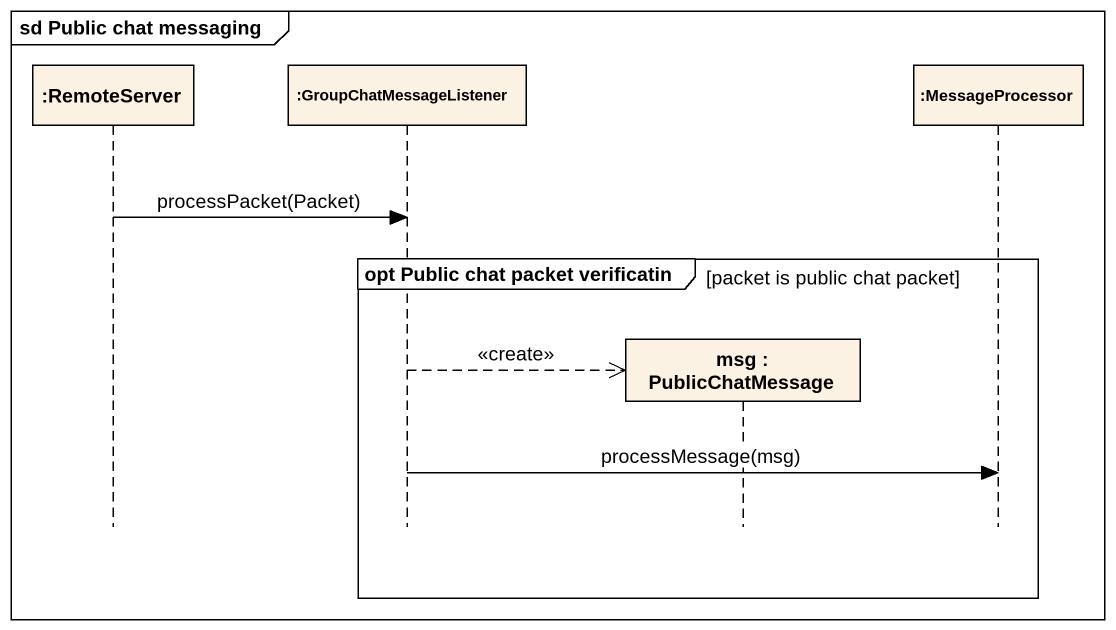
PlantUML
@startuml
mainframe sd Public chat messaging
hide footbox
participant ":RemoteServer" as RemoteServer
participant ":GroupChatMessageListener" as GroupChatMessageListener
participant "msg : PublicChatMessage" as msg
participant ":MessageProcessor" as MessageProcessor

RemoteServer -> GroupChatMessageListener : processPacket(Packet)
group opt Public chat packet verificatin [packet is public chat packet]
  GroupChatMessageListener -->> msg ** : <<create>>
  GroupChatMessageListener -> MessageProcessor : processMessage(msg)
end
@enduml
